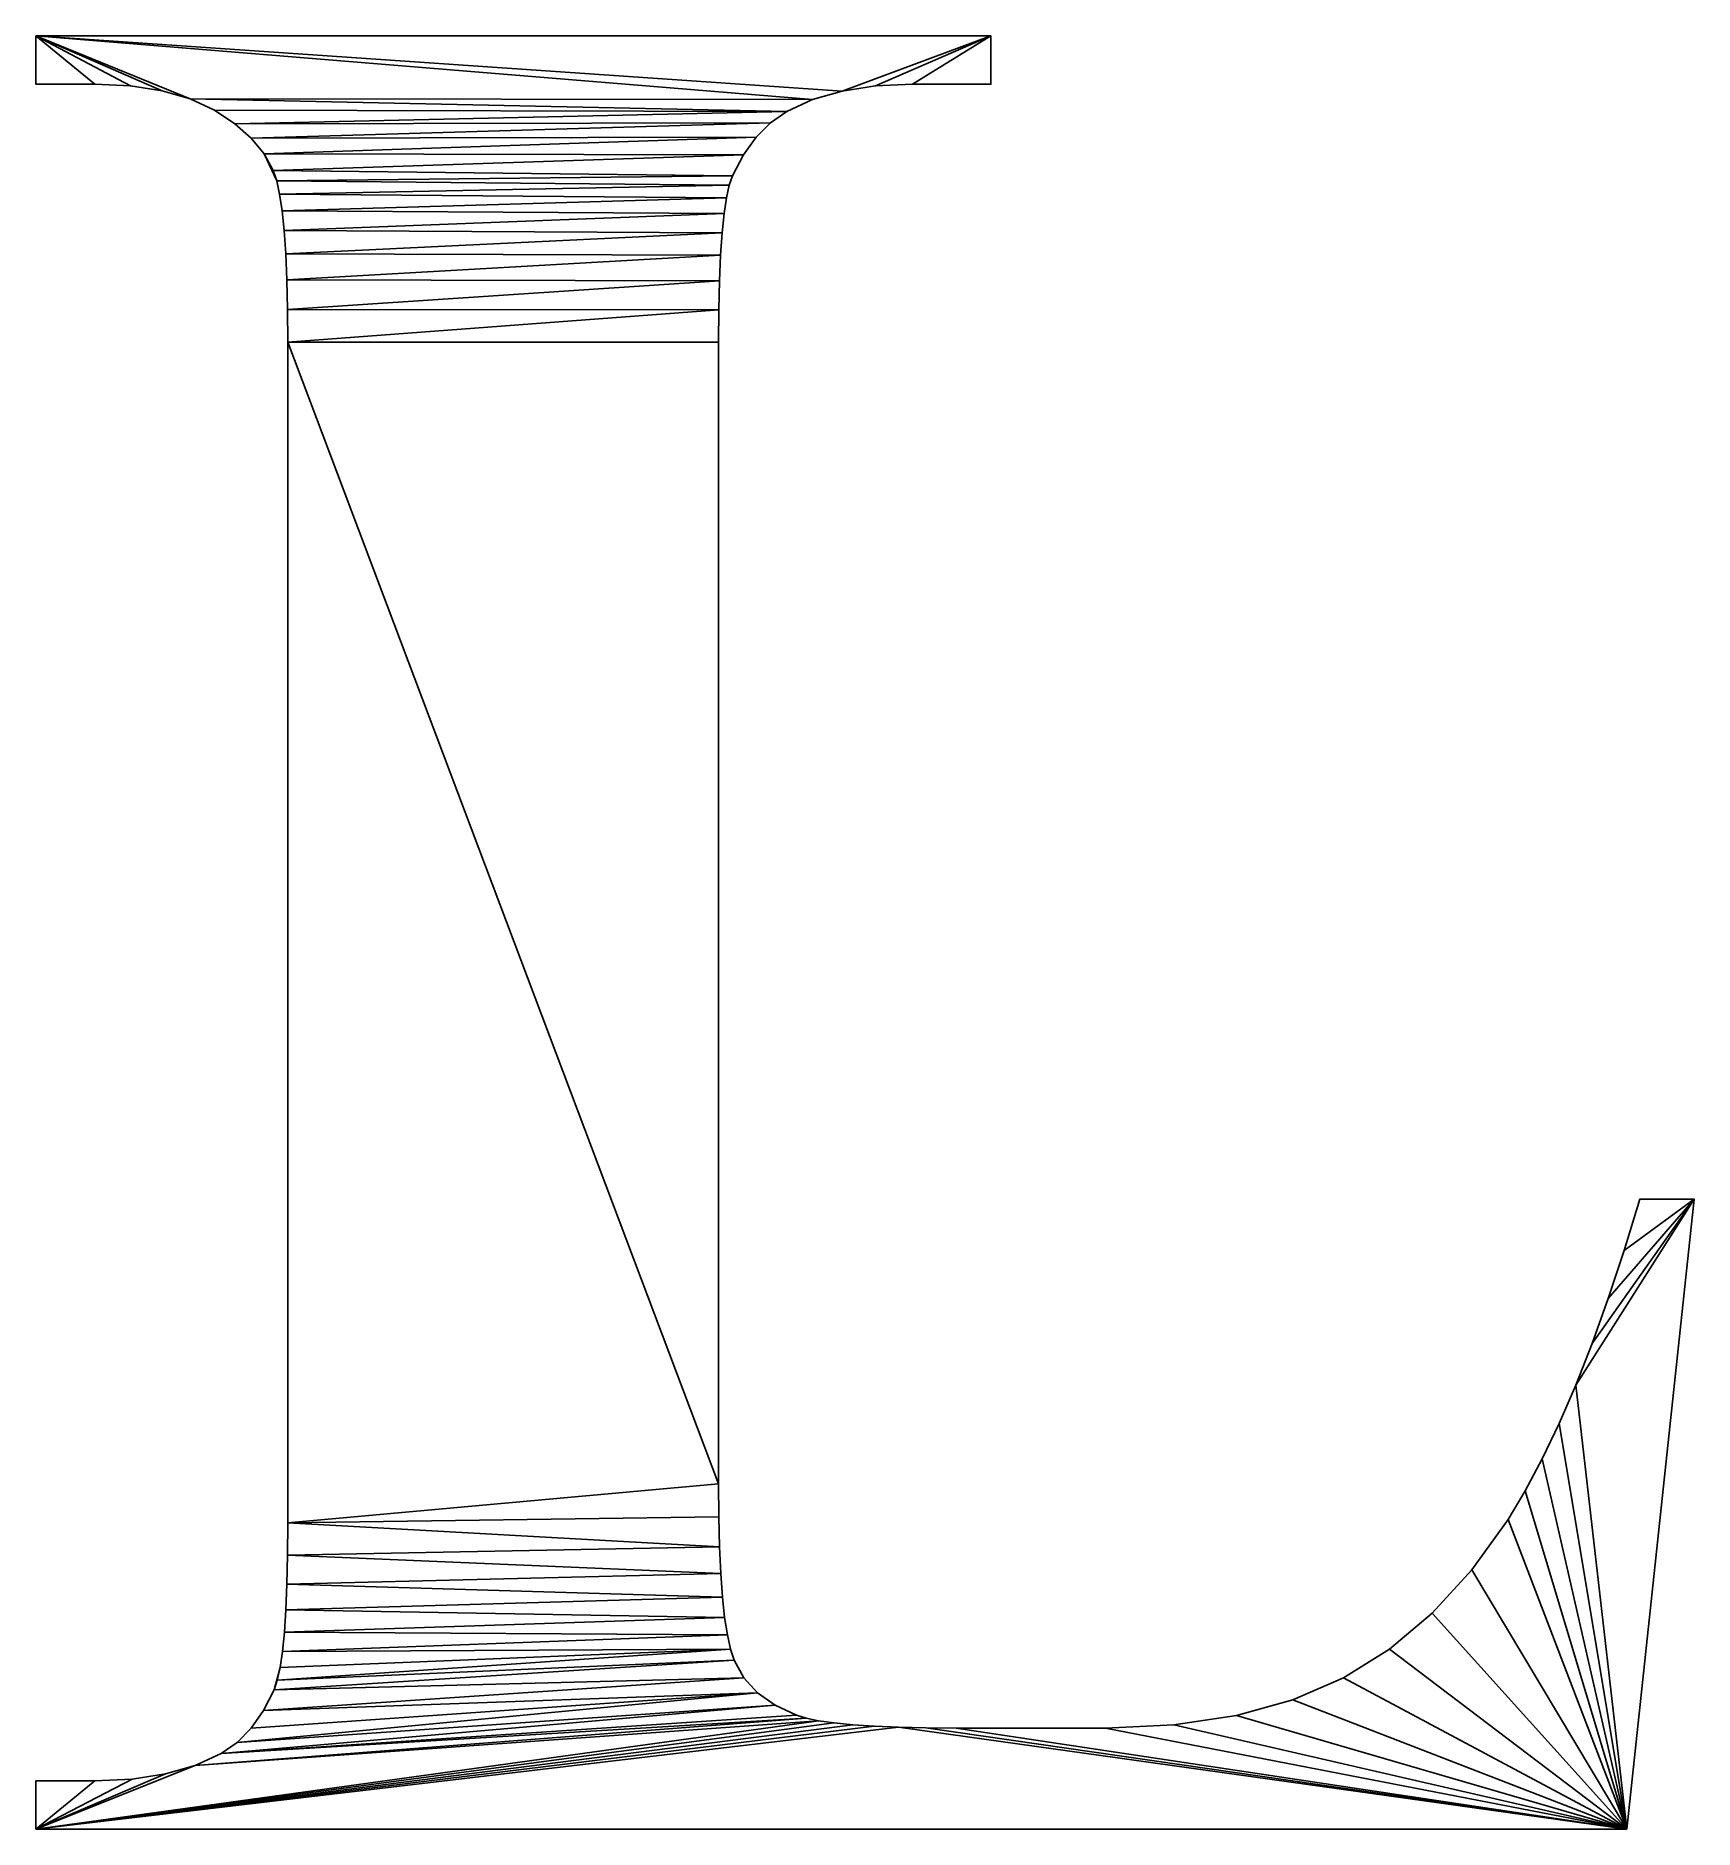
# Model space of a CAD drawing. Header units: metres. Extents: x 0.027 to 0.889, y 0 to 0.933.
import ezdxf

# ---------------------------------------------------------------- set-up
doc = ezdxf.new("R2010")
doc.units = ezdxf.units.M

msp = doc.modelspace()

# ---------------------------------------------------------------- meshes
at = {"layer": 'Armanisoft_0', "linetype": 'CONTINUOUS'}
mesh = msp.add_polyface(dxfattribs=at)
corners = [(0.145443, 0.871512), (0.150199, 0.862837), (0.151975, 0.857529), (0.026677, 0.932927), (0.107008, 0.900169), (0.092477, 0.904394), (0.075951, 0.906929), (0.05743, 0.907774), (0.026677, 0.907774), (0.430825, 0.89976), (0.417397, 0.893527), (0.130116, 0.88722), (0.119545, 0.894254), (0.408969, 0.887711), (0.138748, 0.87964), (0.401458, 0.880204), (0.394865, 0.871005), (0.446208, 0.904213), (0.145443, 0.871512, 0.229421), (0.151975, 0.857529, 0.229421), (0.150199, 0.862837, 0.229421), (0.026677, 0.932927, 0.229421), (0.092477, 0.904394, 0.229421), (0.107008, 0.900169, 0.229421), (0.075951, 0.906929, 0.229421), (0.05743, 0.907774, 0.229421), (0.026677, 0.907774, 0.229421), (0.430825, 0.89976, 0.229421), (0.417397, 0.893527, 0.229421), (0.119545, 0.894254, 0.229421), (0.130116, 0.88722, 0.229421), (0.408969, 0.887711, 0.229421), (0.138748, 0.87964, 0.229421), (0.401458, 0.880204, 0.229421), (0.394865, 0.871005, 0.229421), (0.389188, 0.860115, 0.229421), (0.446208, 0.904213, 0.229421), (0.150199, 0.862837), (0.151975, 0.857529), (0.151975, 0.857529, 0.229421), (0.150199, 0.862837, 0.229421), (0.145443, 0.871512), (0.145443, 0.871512, 0.229421), (0.138748, 0.87964), (0.138748, 0.87964, 0.229421), (0.130116, 0.88722), (0.130116, 0.88722, 0.229421), (0.119545, 0.894254), (0.119545, 0.894254, 0.229421), (0.107008, 0.900169), (0.107008, 0.900169, 0.229421), (0.092477, 0.904394), (0.092477, 0.904394, 0.229421), (0.075951, 0.906929), (0.075951, 0.906929, 0.229421), (0.05743, 0.907774), (0.05743, 0.907774, 0.229421), (0.026677, 0.907774), (0.026677, 0.907774, 0.229421), (0.026677, 0.932927), (0.026677, 0.932927, 0.229421), (0.523628, 0.932927), (0.523628, 0.932927, 0.229421)]
mesh.append_faces([[corners[k] for k in face] for face in [(0, 1, 2), (3, 4, 5), (3, 5, 6), (3, 6, 7), (3, 7, 8), (9, 4, 3), (10, 11, 12), (10, 12, 4), (13, 14, 11), (15, 0, 14), (16, 1, 0), (3, 17, 9), (18, 19, 20), (21, 22, 23), (21, 24, 22), (21, 25, 24), (21, 26, 25), (27, 21, 23), (28, 29, 30), (28, 23, 29), (31, 30, 32), (33, 32, 18), (34, 18, 20), (35, 20, 19), (21, 27, 36), (37, 38, 39, 40), (41, 37, 40, 42), (43, 41, 42, 44), (45, 43, 44, 46), (47, 45, 46, 48), (49, 47, 48, 50), (51, 49, 50, 52), (53, 51, 52, 54), (55, 53, 54, 56), (57, 55, 56, 58), (59, 57, 58, 60), (61, 59, 60, 62)]])
mesh = msp.add_polyface(dxfattribs=at)
corners = [(0.482836, 0.907774), (0.523628, 0.932927), (0.523628, 0.907774), (0.463545, 0.906884), (0.446208, 0.904213), (0.417397, 0.893527), (0.107008, 0.900169), (0.430825, 0.89976), (0.408969, 0.887711), (0.130116, 0.88722), (0.401458, 0.880204), (0.138748, 0.87964), (0.394865, 0.871005), (0.145443, 0.871512), (0.389188, 0.860115), (0.150199, 0.862837), (0.38747, 0.855252), (0.151975, 0.857529), (0.385982, 0.84869), (0.153513, 0.850551), (0.384722, 0.840428), (0.154815, 0.841904), (0.026677, 0.932927), (0.482836, 0.907774, 0.229421), (0.523628, 0.907774, 0.229421), (0.523628, 0.932927, 0.229421), (0.463545, 0.906884, 0.229421), (0.446208, 0.904213, 0.229421), (0.417397, 0.893527, 0.229421), (0.430825, 0.89976, 0.229421), (0.107008, 0.900169, 0.229421), (0.408969, 0.887711, 0.229421), (0.130116, 0.88722, 0.229421), (0.401458, 0.880204, 0.229421), (0.138748, 0.87964, 0.229421), (0.394865, 0.871005, 0.229421), (0.145443, 0.871512, 0.229421), (0.389188, 0.860115, 0.229421), (0.150199, 0.862837, 0.229421), (0.38747, 0.855252, 0.229421), (0.151975, 0.857529, 0.229421), (0.385982, 0.84869, 0.229421), (0.153513, 0.850551, 0.229421), (0.384722, 0.840428, 0.229421), (0.154815, 0.841904, 0.229421), (0.026677, 0.932927, 0.229421), (0.523628, 0.907774), (0.523628, 0.932927), (0.523628, 0.932927, 0.229421), (0.523628, 0.907774, 0.229421), (0.482836, 0.907774), (0.482836, 0.907774, 0.229421), (0.463545, 0.906884), (0.463545, 0.906884, 0.229421), (0.446208, 0.904213), (0.446208, 0.904213, 0.229421), (0.430825, 0.89976), (0.430825, 0.89976, 0.229421), (0.417397, 0.893527), (0.417397, 0.893527, 0.229421), (0.408969, 0.887711), (0.408969, 0.887711, 0.229421), (0.401458, 0.880204), (0.401458, 0.880204, 0.229421), (0.394865, 0.871005), (0.394865, 0.871005, 0.229421), (0.389188, 0.860115), (0.389188, 0.860115, 0.229421), (0.38747, 0.855252), (0.38747, 0.855252, 0.229421), (0.385982, 0.84869), (0.385982, 0.84869, 0.229421), (0.384722, 0.840428), (0.384722, 0.840428, 0.229421)]
mesh.append_faces([[corners[k] for k in face] for face in [(0, 1, 2), (3, 1, 0), (4, 1, 3), (5, 6, 7), (8, 9, 5), (10, 11, 8), (12, 13, 10), (14, 15, 12), (16, 17, 14), (18, 19, 16), (20, 21, 18), (22, 1, 4), (23, 24, 25), (26, 23, 25), (27, 26, 25), (28, 29, 30), (31, 28, 32), (33, 31, 34), (35, 33, 36), (37, 35, 38), (39, 37, 40), (41, 39, 42), (43, 41, 44), (45, 27, 25), (46, 47, 48, 49), (50, 46, 49, 51), (52, 50, 51, 53), (54, 52, 53, 55), (56, 54, 55, 57), (58, 56, 57, 59), (60, 58, 59, 61), (62, 60, 61, 63), (64, 62, 63, 65), (66, 64, 65, 67), (68, 66, 67, 69), (70, 68, 69, 71), (72, 70, 71, 73)]])
mesh = msp.add_polyface(dxfattribs=at)
corners = [(0.389188, 0.860115), (0.151975, 0.857529), (0.150199, 0.862837), (0.38747, 0.855252), (0.153513, 0.850551), (0.385982, 0.84869), (0.154815, 0.841904), (0.384722, 0.840428), (0.155881, 0.831587), (0.383692, 0.830467), (0.156709, 0.819601), (0.38289, 0.818806), (0.157301, 0.805946), (0.382318, 0.805446), (0.157656, 0.790622), (0.381974, 0.790387), (0.157774, 0.773628), (0.38186, 0.773628), (0.38186, 0.179584), (0.157774, 0.159299), (0.381987, 0.1624), (0.38237, 0.146852), (0.157663, 0.14254), (0.38747, 0.855252, 0.229421), (0.151975, 0.857529, 0.229421), (0.153513, 0.850551, 0.229421), (0.385982, 0.84869, 0.229421), (0.154815, 0.841904, 0.229421), (0.384722, 0.840428, 0.229421), (0.155881, 0.831587, 0.229421), (0.383692, 0.830467, 0.229421), (0.156709, 0.819601, 0.229421), (0.38289, 0.818806, 0.229421), (0.157301, 0.805946, 0.229421), (0.382318, 0.805446, 0.229421), (0.157656, 0.790622, 0.229421), (0.381974, 0.790387, 0.229421), (0.157774, 0.773628, 0.229421), (0.38186, 0.773628, 0.229421), (0.38186, 0.179584, 0.229421), (0.157774, 0.159299, 0.229421), (0.381987, 0.1624, 0.229421), (0.38237, 0.146852, 0.229421), (0.157663, 0.14254, 0.229421), (0.157774, 0.159299), (0.157663, 0.14254), (0.157663, 0.14254, 0.229421), (0.157774, 0.159299, 0.229421), (0.157774, 0.773628), (0.157774, 0.773628, 0.229421), (0.157656, 0.790622), (0.157656, 0.790622, 0.229421), (0.157301, 0.805946), (0.157301, 0.805946, 0.229421), (0.156709, 0.819601), (0.156709, 0.819601, 0.229421), (0.155881, 0.831587), (0.155881, 0.831587, 0.229421), (0.154815, 0.841904), (0.154815, 0.841904, 0.229421), (0.153513, 0.850551), (0.153513, 0.850551, 0.229421), (0.151975, 0.857529), (0.151975, 0.857529, 0.229421)]
mesh.append_faces([[corners[k] for k in face] for face in [(0, 1, 2), (3, 4, 1), (5, 6, 4), (7, 8, 6), (9, 10, 8), (11, 12, 10), (13, 14, 12), (15, 16, 14), (15, 14, 13), (17, 16, 15), (18, 19, 16), (18, 16, 17), (20, 19, 18), (21, 22, 19), (23, 24, 25), (26, 25, 27), (28, 27, 29), (30, 29, 31), (32, 31, 33), (34, 33, 35), (36, 35, 37), (36, 34, 35), (38, 36, 37), (39, 37, 40), (39, 38, 37), (41, 39, 40), (42, 40, 43), (44, 45, 46, 47), (48, 44, 47, 49), (50, 48, 49, 51), (52, 50, 51, 53), (54, 52, 53, 55), (56, 54, 55, 57), (58, 56, 57, 59), (60, 58, 59, 61), (62, 60, 61, 63)]])
mesh = msp.add_polyface(dxfattribs=at)
corners = [(0.383692, 0.830467), (0.155881, 0.831587), (0.384722, 0.840428), (0.38289, 0.818806), (0.156709, 0.819601), (0.382318, 0.805446), (0.157301, 0.805946), (0.38237, 0.146852), (0.157774, 0.159299), (0.381987, 0.1624), (0.827881, 0.230977), (0.889482, 0.327744), (0.854421, 0), (0.836402, 0.252646), (0.844809, 0.275997), (0.853102, 0.301029), (0.86128, 0.327744), (0.383692, 0.830467, 0.229421), (0.384722, 0.840428, 0.229421), (0.155881, 0.831587, 0.229421), (0.38289, 0.818806, 0.229421), (0.156709, 0.819601, 0.229421), (0.382318, 0.805446, 0.229421), (0.157301, 0.805946, 0.229421), (0.38237, 0.146852, 0.229421), (0.381987, 0.1624, 0.229421), (0.157774, 0.159299, 0.229421), (0.827881, 0.230977, 0.229421), (0.854421, 0, 0.229421), (0.889482, 0.327744, 0.229421), (0.836402, 0.252646, 0.229421), (0.844809, 0.275997, 0.229421), (0.853102, 0.301029, 0.229421), (0.86128, 0.327744, 0.229421), (0.854421, 0), (0.889482, 0.327744), (0.889482, 0.327744, 0.229421), (0.854421, 0, 0.229421), (0.383692, 0.830467), (0.384722, 0.840428), (0.384722, 0.840428, 0.229421), (0.383692, 0.830467, 0.229421), (0.38289, 0.818806), (0.38289, 0.818806, 0.229421), (0.382318, 0.805446), (0.382318, 0.805446, 0.229421), (0.381974, 0.790387), (0.381974, 0.790387, 0.229421), (0.38186, 0.773628), (0.38186, 0.773628, 0.229421), (0.38186, 0.179584), (0.38186, 0.179584, 0.229421), (0.381987, 0.1624), (0.381987, 0.1624, 0.229421), (0.38237, 0.146852), (0.38237, 0.146852, 0.229421), (0.801631, 0.176061), (0.792653, 0.16112), (0.792653, 0.16112, 0.229421), (0.801631, 0.176061, 0.229421), (0.810495, 0.192685), (0.810495, 0.192685, 0.229421), (0.819245, 0.21099), (0.819245, 0.21099, 0.229421), (0.827881, 0.230977), (0.827881, 0.230977, 0.229421), (0.836402, 0.252646), (0.836402, 0.252646, 0.229421), (0.844809, 0.275997), (0.844809, 0.275997, 0.229421), (0.853102, 0.301029), (0.853102, 0.301029, 0.229421), (0.86128, 0.327744), (0.86128, 0.327744, 0.229421)]
mesh.append_faces([[corners[k] for k in face] for face in [(0, 1, 2), (3, 4, 0), (5, 6, 3), (7, 8, 9), (10, 11, 12), (13, 11, 10), (14, 11, 13), (15, 11, 14), (16, 11, 15), (17, 18, 19), (20, 17, 21), (22, 20, 23), (24, 25, 26), (27, 28, 29), (30, 27, 29), (31, 30, 29), (32, 31, 29), (33, 32, 29), (34, 35, 36, 37), (38, 39, 40, 41), (42, 38, 41, 43), (44, 42, 43, 45), (46, 44, 45, 47), (48, 46, 47, 49), (50, 48, 49, 51), (52, 50, 51, 53), (54, 52, 53, 55), (56, 57, 58, 59), (60, 56, 59, 61), (62, 60, 61, 63), (64, 62, 63, 65), (66, 64, 65, 67), (68, 66, 67, 69), (70, 68, 69, 71), (72, 70, 71, 73), (35, 72, 73, 36)]])
mesh = msp.add_polyface(dxfattribs=at)
corners = [(0.489788, 0.052696), (0.854421, 0), (0.475556, 0.053012), (0.505554, 0.052591), (0.583282, 0.052591), (0.618826, 0.05422), (0.65129, 0.059107), (0.680675, 0.067252), (0.70698, 0.078654), (0.730909, 0.093582), (0.753164, 0.112302), (0.773745, 0.134815), (0.792653, 0.16112), (0.801631, 0.176061), (0.810495, 0.192685), (0.819245, 0.21099), (0.827881, 0.230977), (0.489788, 0.052696, 0.229421), (0.475556, 0.053012, 0.229421), (0.854421, 0, 0.229421), (0.505554, 0.052591, 0.229421), (0.583282, 0.052591, 0.229421), (0.618826, 0.05422, 0.229421), (0.65129, 0.059107, 0.229421), (0.680675, 0.067252, 0.229421), (0.70698, 0.078654, 0.229421), (0.730909, 0.093582, 0.229421), (0.753164, 0.112302, 0.229421), (0.773745, 0.134815, 0.229421), (0.792653, 0.16112, 0.229421), (0.801631, 0.176061, 0.229421), (0.810495, 0.192685, 0.229421), (0.819245, 0.21099, 0.229421), (0.827881, 0.230977, 0.229421), (0.65129, 0.059107), (0.618826, 0.05422), (0.618826, 0.05422, 0.229421), (0.65129, 0.059107, 0.229421), (0.680675, 0.067252), (0.680675, 0.067252, 0.229421), (0.70698, 0.078654), (0.70698, 0.078654, 0.229421), (0.730909, 0.093582), (0.730909, 0.093582, 0.229421), (0.753164, 0.112302), (0.753164, 0.112302, 0.229421), (0.773745, 0.134815), (0.773745, 0.134815, 0.229421), (0.792653, 0.16112), (0.792653, 0.16112, 0.229421)]
mesh.append_faces([[corners[k] for k in face] for face in [(0, 1, 2), (3, 1, 0), (4, 1, 3), (5, 1, 4), (6, 1, 5), (7, 1, 6), (8, 1, 7), (9, 1, 8), (10, 1, 9), (11, 1, 10), (12, 1, 11), (13, 1, 12), (14, 1, 13), (15, 1, 14), (16, 1, 15), (17, 18, 19), (20, 17, 19), (21, 20, 19), (22, 21, 19), (23, 22, 19), (24, 23, 19), (25, 24, 19), (26, 25, 19), (27, 26, 19), (28, 27, 19), (29, 28, 19), (30, 29, 19), (31, 30, 19), (32, 31, 19), (33, 32, 19), (34, 35, 36, 37), (38, 34, 37, 39), (40, 38, 39, 41), (42, 40, 41, 43), (44, 42, 43, 45), (46, 44, 45, 47), (48, 46, 47, 49)]])
mesh = msp.add_polyface(dxfattribs=at)
corners = [(0.383008, 0.132938), (0.157327, 0.127471), (0.157663, 0.14254), (0.38237, 0.146852), (0.383901, 0.12066), (0.156768, 0.114092), (0.38505, 0.110017), (0.155986, 0.102403), (0.386454, 0.101009), (0.15498, 0.092405), (0.388113, 0.093636), (0.152297, 0.077478), (0.15375, 0.084096), (0.390027, 0.087898), (0.150621, 0.072549), (0.395111, 0.078732), (0.1451, 0.061672), (0.442065, 0.055217), (0.026677, 0), (0.43397, 0.056373), (0.451695, 0.054272), (0.462859, 0.053537), (0.383008, 0.132938, 0.229421), (0.157663, 0.14254, 0.229421), (0.157327, 0.127471, 0.229421), (0.38237, 0.146852, 0.229421), (0.383901, 0.12066, 0.229421), (0.156768, 0.114092, 0.229421), (0.38505, 0.110017, 0.229421), (0.155986, 0.102403, 0.229421), (0.386454, 0.101009, 0.229421), (0.15498, 0.092405, 0.229421), (0.388113, 0.093636, 0.229421), (0.15375, 0.084096, 0.229421), (0.152297, 0.077478, 0.229421), (0.390027, 0.087898, 0.229421), (0.150621, 0.072549, 0.229421), (0.395111, 0.078732, 0.229421), (0.1451, 0.061672, 0.229421), (0.402199, 0.070912, 0.229421), (0.138674, 0.052513, 0.229421), (0.442065, 0.055217, 0.229421), (0.43397, 0.056373, 0.229421), (0.026677, 0, 0.229421), (0.451695, 0.054272, 0.229421)]
mesh.append_faces([[corners[k] for k in face] for face in [(0, 1, 2), (0, 2, 3), (4, 5, 1), (4, 1, 0), (6, 7, 5), (6, 5, 4), (8, 9, 7), (8, 7, 6), (10, 11, 12), (10, 12, 9), (10, 9, 8), (13, 14, 11), (13, 11, 10), (15, 16, 14), (15, 14, 13), (17, 18, 19), (20, 18, 17), (21, 18, 20), (22, 23, 24), (22, 25, 23), (26, 24, 27), (26, 22, 24), (28, 27, 29), (28, 26, 27), (30, 29, 31), (30, 28, 29), (32, 33, 34), (32, 31, 33), (32, 30, 31), (35, 34, 36), (35, 32, 34), (37, 36, 38), (37, 35, 36), (39, 38, 40), (41, 42, 43), (44, 41, 43)]])
mesh = msp.add_polyface(dxfattribs=at)
corners = [(0.402199, 0.070912), (0.1451, 0.061672), (0.395111, 0.078732), (0.411289, 0.064439), (0.131342, 0.045071), (0.422381, 0.059313), (0.123104, 0.039348), (0.427408, 0.057738), (0.43397, 0.056373), (0.109543, 0.033137), (0.475556, 0.053012), (0.854421, 0), (0.026677, 0), (0.462859, 0.053537), (0.402199, 0.070912, 0.229421), (0.395111, 0.078732, 0.229421), (0.1451, 0.061672, 0.229421), (0.411289, 0.064439, 0.229421), (0.131342, 0.045071, 0.229421), (0.422381, 0.059313, 0.229421), (0.123104, 0.039348, 0.229421), (0.427408, 0.057738, 0.229421), (0.43397, 0.056373, 0.229421), (0.109543, 0.033137, 0.229421), (0.462859, 0.053537, 0.229421), (0.451695, 0.054272, 0.229421), (0.026677, 0, 0.229421), (0.475556, 0.053012, 0.229421), (0.854421, 0, 0.229421), (0.026677, 0), (0.854421, 0), (0.854421, 0, 0.229421), (0.026677, 0, 0.229421), (0.383008, 0.132938), (0.38237, 0.146852), (0.38237, 0.146852, 0.229421), (0.383008, 0.132938, 0.229421), (0.383901, 0.12066), (0.383901, 0.12066, 0.229421), (0.38505, 0.110017), (0.38505, 0.110017, 0.229421), (0.386454, 0.101009), (0.386454, 0.101009, 0.229421), (0.388113, 0.093636), (0.388113, 0.093636, 0.229421), (0.390027, 0.087898), (0.390027, 0.087898, 0.229421), (0.395111, 0.078732), (0.395111, 0.078732, 0.229421), (0.402199, 0.070912), (0.402199, 0.070912, 0.229421), (0.411289, 0.064439), (0.411289, 0.064439, 0.229421), (0.422381, 0.059313), (0.422381, 0.059313, 0.229421), (0.427408, 0.057738), (0.427408, 0.057738, 0.229421), (0.43397, 0.056373), (0.43397, 0.056373, 0.229421), (0.442065, 0.055217), (0.442065, 0.055217, 0.229421), (0.451695, 0.054272), (0.451695, 0.054272, 0.229421), (0.462859, 0.053537), (0.462859, 0.053537, 0.229421), (0.475556, 0.053012), (0.475556, 0.053012, 0.229421), (0.489788, 0.052696), (0.489788, 0.052696, 0.229421), (0.505554, 0.052591), (0.505554, 0.052591, 0.229421), (0.583282, 0.052591), (0.583282, 0.052591, 0.229421), (0.618826, 0.05422), (0.618826, 0.05422, 0.229421)]
mesh.append_faces([[corners[k] for k in face] for face in [(0, 1, 2), (3, 4, 0), (5, 6, 3), (7, 6, 5), (8, 9, 7), (10, 11, 12), (10, 12, 13), (14, 15, 16), (17, 14, 18), (19, 17, 20), (21, 19, 20), (22, 21, 23), (24, 25, 26), (27, 26, 28), (27, 24, 26), (29, 30, 31, 32), (33, 34, 35, 36), (37, 33, 36, 38), (39, 37, 38, 40), (41, 39, 40, 42), (43, 41, 42, 44), (45, 43, 44, 46), (47, 45, 46, 48), (49, 47, 48, 50), (51, 49, 50, 52), (53, 51, 52, 54), (55, 53, 54, 56), (57, 55, 56, 58), (59, 57, 58, 60), (61, 59, 60, 62), (63, 61, 62, 64), (65, 63, 64, 66), (67, 65, 66, 68), (69, 67, 68, 70), (71, 69, 70, 72), (73, 71, 72, 74)]])
mesh = msp.add_polyface(dxfattribs=at)
corners = [(0.05743, 0.025152), (0.026677, 0), (0.026677, 0.025152), (0.076707, 0.02604), (0.094078, 0.028701), (0.109543, 0.033137), (0.15375, 0.084096), (0.152297, 0.077478), (0.150621, 0.072549), (0.402199, 0.070912), (0.131342, 0.045071), (0.138674, 0.052513), (0.1451, 0.061672), (0.411289, 0.064439), (0.123104, 0.039348), (0.427408, 0.057738), (0.43397, 0.056373), (0.05743, 0.025152, 0.229421), (0.026677, 0.025152, 0.229421), (0.026677, 0, 0.229421), (0.076707, 0.02604, 0.229421), (0.094078, 0.028701, 0.229421), (0.109543, 0.033137, 0.229421), (0.15375, 0.084096, 0.229421), (0.150621, 0.072549, 0.229421), (0.152297, 0.077478, 0.229421), (0.402199, 0.070912, 0.229421), (0.138674, 0.052513, 0.229421), (0.131342, 0.045071, 0.229421), (0.411289, 0.064439, 0.229421), (0.123104, 0.039348, 0.229421), (0.427408, 0.057738, 0.229421), (0.43397, 0.056373, 0.229421), (0.026677, 0.025152), (0.026677, 0), (0.026677, 0, 0.229421), (0.026677, 0.025152, 0.229421), (0.05743, 0.025152), (0.05743, 0.025152, 0.229421), (0.076707, 0.02604), (0.076707, 0.02604, 0.229421), (0.094078, 0.028701), (0.094078, 0.028701, 0.229421), (0.109543, 0.033137), (0.109543, 0.033137, 0.229421), (0.123104, 0.039348), (0.123104, 0.039348, 0.229421), (0.131342, 0.045071), (0.131342, 0.045071, 0.229421), (0.138674, 0.052513), (0.138674, 0.052513, 0.229421), (0.1451, 0.061672), (0.1451, 0.061672, 0.229421), (0.150621, 0.072549), (0.150621, 0.072549, 0.229421), (0.152297, 0.077478), (0.152297, 0.077478, 0.229421), (0.15375, 0.084096), (0.15375, 0.084096, 0.229421), (0.15498, 0.092405), (0.15498, 0.092405, 0.229421), (0.155986, 0.102403), (0.155986, 0.102403, 0.229421), (0.156768, 0.114092), (0.156768, 0.114092, 0.229421), (0.157327, 0.127471), (0.157327, 0.127471, 0.229421), (0.157663, 0.14254), (0.157663, 0.14254, 0.229421)]
mesh.append_faces([[corners[k] for k in face] for face in [(0, 1, 2), (3, 1, 0), (4, 1, 3), (5, 1, 4), (6, 7, 8), (9, 10, 11), (9, 11, 12), (13, 14, 10), (15, 5, 14), (16, 1, 5), (17, 18, 19), (20, 17, 19), (21, 20, 19), (22, 21, 19), (23, 24, 25), (26, 27, 28), (29, 28, 30), (31, 30, 22), (32, 22, 19), (33, 34, 35, 36), (37, 33, 36, 38), (39, 37, 38, 40), (41, 39, 40, 42), (43, 41, 42, 44), (45, 43, 44, 46), (47, 45, 46, 48), (49, 47, 48, 50), (51, 49, 50, 52), (53, 51, 52, 54), (55, 53, 54, 56), (57, 55, 56, 58), (59, 57, 58, 60), (61, 59, 60, 62), (63, 61, 62, 64), (65, 63, 64, 66), (67, 65, 66, 68)]])

doc.saveas('drawing.dxf')
